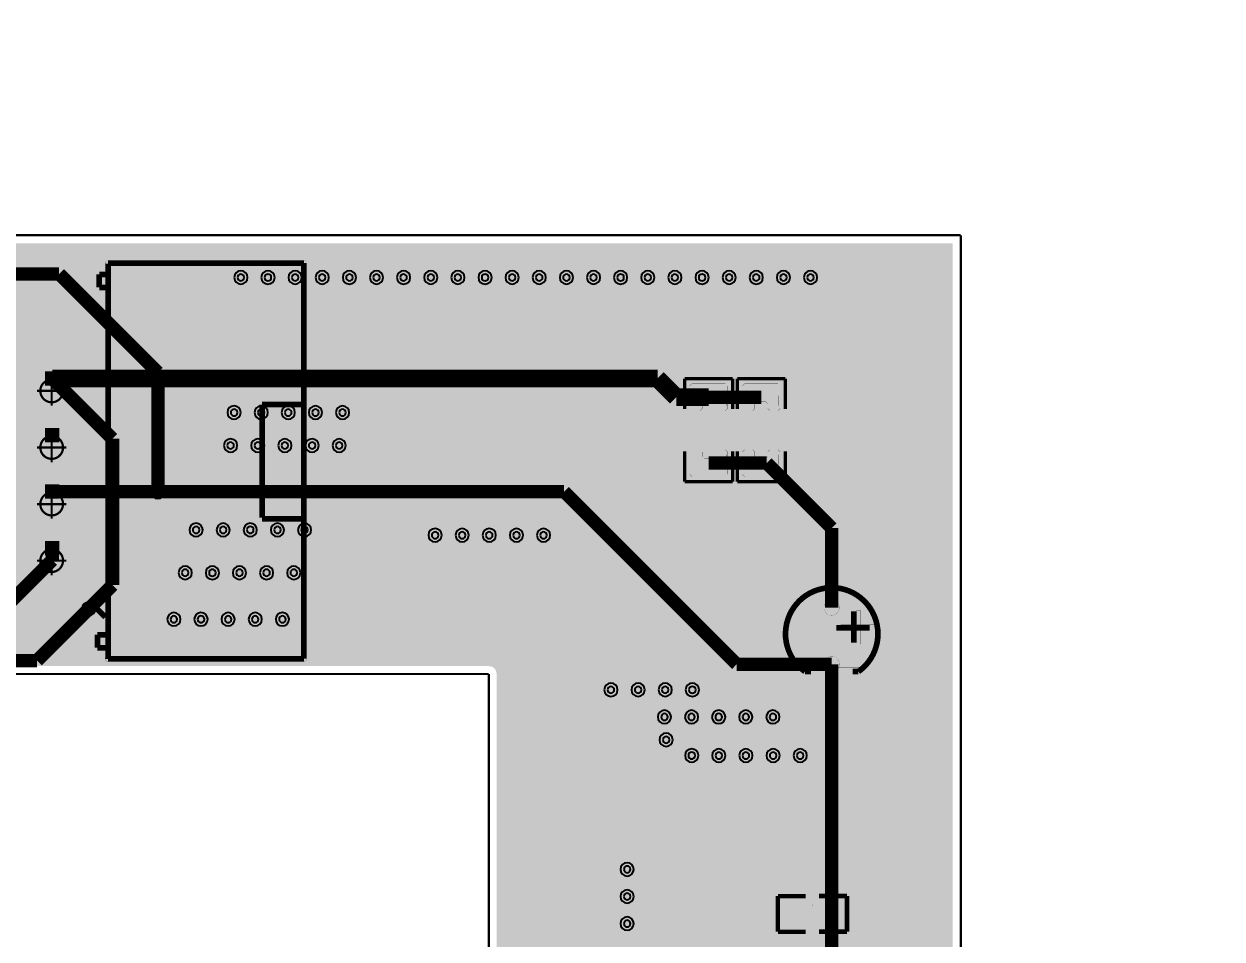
# Model space of a CAD drawing. Header units: millimetres. Extents: x -13 to 125, y -15 to 69.
# Drawn here: x 70.9 to 124.7, y 28.4 to 69.5 of the extents above; entities that cross this region are included whole.
import ezdxf

# ---------------------------------------------------------------- set-up
doc = ezdxf.new("R2010")
doc.units = ezdxf.units.MM
doc.header["$MEASUREMENT"] = 0
for name, color, linetype, true_color in [('Board-Outline-Layer', 7, 'Continuous', 0xff00ff), ('Bottom-Layer', 7, 'Continuous', 0x0000ff), ('Bottom-Paste-Mask-Layer', 7, 'Continuous', 0x800000), ('Bottom-Solder-Mask-Layer', 7, 'Continuous', 0xaa00ff), ('Custom2', 7, 'Continuous', 0x6969e9), ('Document-Layer', 7, 'Continuous', 0x6464ff), ('Hole-Layer', 7, 'Continuous', 0x222222), ('Multi-Layer', 7, 'Continuous', 0xc0c0c0), ('Pin-Soldering-Layer', 7, 'Continuous', 0xcc9999), ('Top-Layer', 7, 'Continuous', 0xff0000), ('Top-Paste-Mask-Layer', 7, 'Continuous', 0x808080), ('Top-Silkscreen-Layer', 7, 'Continuous', 0xffcc00), ('Top-Solder-Mask-Layer', 7, 'Continuous', 0x800080)]:
    doc.layers.add(name, color=color, linetype=linetype, true_color=true_color)

msp = doc.modelspace()

# ---------------------------------------------------------------- hatches: boundary and pattern name
at = {"layer": 'Bottom-Layer'}
for points in [[(0.358, 0.358), (0.358, 4.828), (0.683, 4.011), (1.167, 3.277), (1.79, 2.656), (2.526, 2.175), (3.345, 1.854), (4.212, 1.705), (5.091, 1.737), (5.945, 1.946), (6.739, 2.324), (7.44, 2.856), (8.017, 3.52), (8.448, 4.287), (8.714, 5.125), (8.804, 6), (8.714, 6.875), (8.448, 7.713), (8.017, 8.48), (7.44, 9.144), (6.739, 9.676), (5.945, 10.054), (5.091, 10.263), (4.212, 10.295), (3.345, 10.146), (2.526, 9.825), (1.79, 9.344), (1.167, 8.723), (0.683, 7.989), (0.358, 7.172), (0.358, 59.642), (112.642, 59.642), (112.642, 7.171), (112.317, 7.988), (111.833, 8.723), (111.21, 9.344), (110.474, 9.825), (109.655, 10.146), (108.788, 10.294), (107.909, 10.263), (107.055, 10.054), (106.261, 9.676), (105.56, 9.144), (104.982, 8.48), (104.552, 7.713), (104.286, 6.875), (104.196, 6), (104.286, 5.125), (104.552, 4.287), (104.982, 3.52), (105.56, 2.856), (106.261, 2.324), (107.055, 1.946), (107.909, 1.737), (108.788, 1.706), (109.655, 1.854), (110.474, 2.175), (111.21, 2.656), (111.833, 3.277), (112.317, 4.012), (112.642, 4.829), (112.642, 0.358), (92.158, 0.358), (92.158, 40.3), (92.11, 40.479), (91.979, 40.61), (91.8, 40.658), (68.375, 40.658), (72.28, 44.564), (72.404, 44.682), (72.545, 44.807), (72.689, 44.924), (72.822, 45.021), (73.125, 45.325), (73.292, 45.72), (73.297, 46.15), (73.141, 46.549), (72.845, 46.861), (72.455, 47.039), (72.026, 47.056), (71.622, 46.911), (71.302, 46.625), (71.113, 46.239), (71.084, 45.811), (71.217, 45.403), (71.217, 45.399), (71.204, 45.372), (71.179, 45.335), (71.144, 45.292), (71.097, 45.242), (67.439, 41.584), (59.119, 41.584), (59.766, 42.196), (60.273, 42.928), (60.619, 43.749), (60.788, 44.623), (60.774, 45.514), (60.576, 46.382), (60.205, 47.192), (59.674, 47.907), (59.008, 48.498), (58.234, 48.94), (57.386, 49.212), (56.5, 49.304), (55.614, 49.212), (54.766, 48.94), (53.993, 48.498), (53.326, 47.907), (52.796, 47.192), (52.424, 46.382), (52.227, 45.514), (52.213, 44.623), (52.382, 43.749), (52.728, 42.928), (53.235, 42.196), (53.882, 41.584), (19.544, 41.584), (12.85, 48.278), (12.831, 48.298), (12.821, 48.311), (12.813, 48.324), (12.809, 48.33), (12.795, 48.369), (12.785, 48.414), (12.778, 48.475), (12.773, 48.555), (12.767, 48.715), (12.767, 48.736), (12.766, 48.757), (12.649, 49.22), (12.369, 49.607), (11.964, 49.861), (11.495, 49.946), (11.027, 49.85), (10.629, 49.587), (10.357, 49.195), (10.251, 48.73), (10.326, 48.258), (10.571, 47.849), (10.585, 47.833), (10.6, 47.818), (10.709, 47.7), (10.762, 47.64), (10.8, 47.592), (10.825, 47.553), (10.842, 47.515), (10.844, 47.508), (10.847, 47.494), (10.85, 47.477), (10.851, 47.45), (10.851, 28.581), (10.901, 28.329), (11.044, 28.116), (15.85, 23.31), (15.85, 9.737), (15.848, 9.71), (15.846, 9.693), (15.843, 9.679), (15.841, 9.672), (15.824, 9.634), (15.799, 9.595), (15.761, 9.547), (15.708, 9.487), (15.598, 9.369), (15.584, 9.354), (15.57, 9.338), (15.324, 8.926), (15.25, 8.453), (15.359, 7.985), (15.634, 7.593), (16.037, 7.332), (16.508, 7.241), (16.978, 7.332), (17.381, 7.593), (17.657, 7.985), (17.765, 8.453), (17.691, 8.926), (17.446, 9.338), (17.431, 9.354), (17.417, 9.369), (17.307, 9.487), (17.254, 9.547), (17.216, 9.595), (17.192, 9.634), (17.175, 9.672), (17.172, 9.679), (17.169, 9.693), (17.167, 9.71), (17.166, 9.737), (17.166, 23.582), (17.116, 23.834), (16.973, 24.048), (12.167, 28.854), (12.167, 47.099), (18.806, 40.46), (19.019, 40.318), (19.271, 40.268), (20.842, 40.268), (20.842, 0.358)], [(6.078, 41.949), (6.053, 41.927), (6.032, 41.914), (6.002, 41.9), (5.962, 41.887), (5.914, 41.876), (5.862, 41.867), (5.728, 41.855), (5.316, 41.748), (4.973, 41.495), (4.75, 41.133), (4.677, 40.714), (4.767, 40.297), (5.005, 39.945), (5.358, 39.706), (5.774, 39.617), (6.194, 39.689), (6.556, 39.913), (6.809, 40.255), (6.915, 40.667), (6.927, 40.802), (6.936, 40.853), (6.948, 40.902), (6.961, 40.941), (6.974, 40.972), (6.987, 40.992), (7.009, 41.018), (9.067, 43.076), (9.209, 43.289), (9.26, 43.541), (9.26, 50.853), (16.014, 57.608), (72.233, 57.608), (76.284, 53.556), (76.284, 48.474), (76.372, 48.145), (76.613, 47.904), (76.942, 47.816), (77.272, 47.904), (77.512, 48.145), (77.601, 48.474), (77.601, 53.829), (77.551, 54.081), (77.408, 54.294), (72.971, 58.731), (72.757, 58.874), (72.505, 58.924), (15.742, 58.924), (15.49, 58.874), (15.276, 58.731), (8.136, 51.591), (7.993, 51.378), (7.943, 51.126), (7.943, 43.814)], [(73.366, 43.686), (73.196, 43.391), (73.196, 43.05), (73.366, 42.755), (73.661, 42.585), (74.002, 42.585), (74.297, 42.755), (75.368, 43.826), (75.51, 44.04), (75.561, 44.292), (75.561, 50.862), (75.51, 51.113), (75.368, 51.327), (73.407, 53.288), (73.385, 53.313), (73.372, 53.334), (73.359, 53.364), (73.346, 53.404), (73.334, 53.452), (73.325, 53.504), (73.313, 53.638), (73.207, 54.05), (72.954, 54.393), (72.592, 54.617), (72.172, 54.689), (71.756, 54.599), (71.403, 54.361), (71.165, 54.008), (71.075, 53.592), (71.147, 53.172), (71.371, 52.81), (71.714, 52.557), (72.126, 52.451), (72.26, 52.439), (72.312, 52.43), (72.36, 52.418), (72.4, 52.405), (72.43, 52.392), (72.451, 52.379), (72.476, 52.357), (74.244, 50.589), (74.244, 44.564)], [(71.433, 53.569, 1), (72.957, 53.569, 1)], [(71.433, 51.029, 1), (72.957, 51.029, 1)], [(72.195, 47.369), (72.624, 47.454), (72.987, 47.697), (73.23, 48.06), (73.315, 48.489), (73.23, 48.918), (72.987, 49.281), (72.624, 49.524), (72.195, 49.609), (71.766, 49.524), (71.403, 49.281), (71.16, 48.918), (71.075, 48.489), (71.16, 48.06), (71.403, 47.697), (71.766, 47.454)], [(71.433, 48.489, 1), (72.957, 48.489, 1)], [(71.433, 45.949, 1), (72.957, 45.949, 1)], [(107.203, 44.397), (106.774, 44.312), (106.411, 44.069), (106.168, 43.705), (106.083, 43.277), (106.168, 42.848), (106.411, 42.485), (106.774, 42.242), (107.203, 42.157), (107.632, 42.242), (107.995, 42.485), (108.238, 42.848), (108.323, 43.277), (108.238, 43.705), (107.995, 44.069), (107.632, 44.312)], [(106.441, 43.277, 1), (107.965, 43.277, 1)], [(107.203, 41.857), (106.774, 41.772), (106.411, 41.529), (106.168, 41.165), (106.083, 40.737), (106.168, 40.308), (106.411, 39.945), (106.774, 39.702), (107.203, 39.617), (107.632, 39.702), (107.995, 39.945), (108.238, 40.308), (108.323, 40.737), (108.238, 41.165), (107.995, 41.529), (107.632, 41.772)], [(106.441, 40.737, 1), (107.965, 40.737, 1)]]:
    msp.add_hatch(color=256, dxfattribs=at).paths.add_polyline_path(points)
at = {"layer": 'Bottom-Paste-Mask-Layer'}
for points in [[(71.433, 53.569, 1), (72.957, 53.569, 1)], [(71.433, 51.029, 1), (72.957, 51.029, 1)], [(71.433, 48.489, 1), (72.957, 48.489, 1)], [(71.433, 45.949, 1), (72.957, 45.949, 1)], [(106.441, 43.277, 1), (107.965, 43.277, 1)], [(106.441, 40.737, 1), (107.965, 40.737, 1)]]:
    msp.add_hatch(color=256, dxfattribs=at).paths.add_polyline_path(points)
at = {"layer": 'Bottom-Solder-Mask-Layer'}
for points in [[(71.382, 53.569, 1), (73.008, 53.569, 1)], [(71.382, 51.029, 1), (73.008, 51.029, 1)], [(71.382, 48.489, 1), (73.008, 48.489, 1)], [(71.382, 45.949, 1), (73.008, 45.949, 1)], [(106.39, 43.277, 1), (108.016, 43.277, 1)], [(106.39, 40.737, 1), (108.016, 40.737, 1)]]:
    msp.add_hatch(color=256, dxfattribs=at).paths.add_polyline_path(points)
at = {"layer": 'Document-Layer'}
for points in [[(74.698, 58.876), (83.498, 58.876), (83.588, 58.839), (83.625, 58.749), (83.625, 40.985), (83.588, 40.895), (83.498, 40.858), (74.698, 40.858), (74.588, 40.922), (74.588, 41.049), (74.698, 41.112), (83.371, 41.112), (83.371, 58.622), (74.698, 58.622), (74.588, 58.685), (74.588, 58.812)], [(108.508, 43.133), (108.508, 41.633), (108.308, 41.633), (108.308, 43.133)], [(107.603, 42.507), (109.103, 42.507), (109.103, 42.307), (107.603, 42.307)], [(108.503, 40.607), (108.503, 40.407), (105.903, 40.407), (105.903, 40.607), (106.003, 40.607)]]:
    msp.add_hatch(color=256, dxfattribs=at).paths.add_polyline_path(points)
at = {"layer": 'Hole-Layer'}
for points in [[(71.645, 53.569, 1), (72.745, 53.569, 1)], [(71.645, 51.029, 1), (72.745, 51.029, 1)], [(71.645, 48.489, 1), (72.745, 48.489, 1)], [(71.645, 45.949, 1), (72.745, 45.949, 1)], [(106.753, 43.277, 1), (107.653, 43.277, 1)], [(106.753, 40.737, 1), (107.653, 40.737, 1)]]:
    msp.add_hatch(color=256, dxfattribs=at).paths.add_polyline_path(points)
at = {"layer": 'Multi-Layer'}
for points in [[(71.433, 53.569, 1), (72.957, 53.569, 1)], [(71.433, 53.569, 1), (72.957, 53.569, 1)], [(71.433, 53.569, 1), (72.957, 53.569, 1)], [(71.433, 51.029, 1), (72.957, 51.029, 1)], [(71.433, 51.029, 1), (72.957, 51.029, 1)], [(71.433, 51.029, 1), (72.957, 51.029, 1)], [(71.433, 48.489, 1), (72.957, 48.489, 1)], [(71.433, 48.489, 1), (72.957, 48.489, 1)], [(71.433, 48.489, 1), (72.957, 48.489, 1)], [(71.433, 45.949, 1), (72.957, 45.949, 1)], [(71.433, 45.949, 1), (72.957, 45.949, 1)], [(71.433, 45.949, 1), (72.957, 45.949, 1)], [(106.441, 43.277, 1), (107.965, 43.277, 1)], [(106.441, 43.277, 1), (107.965, 43.277, 1)], [(106.441, 43.277, 1), (107.965, 43.277, 1)], [(106.441, 40.737, 1), (107.965, 40.737, 1)], [(106.441, 40.737, 1), (107.965, 40.737, 1)], [(106.441, 40.737, 1), (107.965, 40.737, 1)]]:
    msp.add_hatch(color=256, dxfattribs=at).paths.add_polyline_path(points)
at = {"layer": 'Pin-Soldering-Layer'}
for points in [[(71.875, 53.249), (71.875, 53.889), (72.515, 53.889), (72.515, 53.249)], [(102.46, 52.798), (100.885, 52.798), (100.885, 52.347), (102.46, 52.347)], [(104.828, 52.798), (103.253, 52.798), (103.253, 52.347), (104.828, 52.347)], [(71.875, 50.709), (71.875, 51.349), (72.515, 51.349), (72.515, 50.709)], [(102.46, 49.697), (100.885, 49.697), (100.885, 50.147), (102.46, 50.147)], [(104.828, 49.697), (103.253, 49.697), (103.253, 50.147), (104.828, 50.147)], [(71.875, 48.169), (71.875, 48.809), (72.515, 48.809), (72.515, 48.169)], [(71.875, 45.629), (71.875, 46.269), (72.515, 46.269), (72.515, 45.629)], [(106.853, 43.277, 1), (107.553, 43.277, 1)], [(106.853, 40.737, 1), (107.553, 40.737, 1)]]:
    msp.add_hatch(color=256, dxfattribs=at).paths.add_polyline_path(points)
at = {"layer": 'Top-Layer'}
for points in [[(0.358, 0.358), (0.358, 4.828), (0.683, 4.011), (1.167, 3.277), (1.79, 2.656), (2.526, 2.175), (3.345, 1.854), (4.212, 1.705), (5.091, 1.737), (5.945, 1.946), (6.739, 2.324), (7.44, 2.856), (8.017, 3.52), (8.448, 4.287), (8.714, 5.125), (8.804, 6), (8.714, 6.875), (8.448, 7.713), (8.017, 8.48), (7.44, 9.144), (6.739, 9.676), (5.945, 10.054), (5.091, 10.263), (4.212, 10.295), (3.345, 10.146), (2.526, 9.825), (1.79, 9.344), (1.167, 8.723), (0.683, 7.989), (0.358, 7.172), (0.358, 59.642), (112.642, 59.642), (112.642, 7.171), (112.317, 7.988), (111.833, 8.723), (111.21, 9.344), (110.474, 9.825), (109.655, 10.146), (108.788, 10.294), (107.909, 10.263), (107.055, 10.054), (106.261, 9.676), (105.56, 9.144), (104.982, 8.48), (104.552, 7.713), (104.286, 6.875), (104.196, 6), (104.286, 5.125), (104.552, 4.287), (104.982, 3.52), (105.56, 2.856), (106.261, 2.324), (107.055, 1.946), (107.909, 1.737), (108.788, 1.706), (109.655, 1.854), (110.474, 2.175), (111.21, 2.656), (111.833, 3.277), (112.317, 4.012), (112.642, 4.829), (112.642, 0.358), (92.158, 0.358), (92.158, 40.3), (92.11, 40.479), (91.979, 40.61), (91.8, 40.658), (72.2, 40.658), (74.297, 42.755), (74.467, 43.05), (74.467, 43.391), (74.297, 43.686), (74.002, 43.856), (73.661, 43.856), (73.366, 43.686), (71.241, 41.561), (59.088, 41.561), (59.743, 42.169), (60.257, 42.9), (60.61, 43.721), (60.786, 44.598), (60.776, 45.492), (60.583, 46.364), (60.213, 47.178), (59.683, 47.898), (59.016, 48.493), (58.24, 48.937), (57.389, 49.211), (56.5, 49.304), (55.611, 49.211), (54.761, 48.937), (53.985, 48.493), (53.318, 47.898), (52.788, 47.178), (52.418, 46.364), (52.224, 45.492), (52.215, 44.598), (52.391, 43.721), (52.743, 42.9), (53.258, 42.169), (53.913, 41.561), (18.507, 41.561), (18.09, 41.978), (17.917, 42.32), (17.858, 42.698), (17.858, 43.339), (17.839, 43.453), (17.784, 43.556), (17.743, 43.614), (17.706, 43.674), (17.743, 43.734), (17.784, 43.792), (17.839, 43.895), (17.858, 44.009), (17.858, 45.71), (17.81, 45.889), (17.679, 46.02), (17.5, 46.068), (17.39, 46.068), (17.224, 46.317), (17.166, 46.61), (17.166, 46.887), (17.228, 47.189), (17.403, 47.442), (17.593, 47.571), (17.666, 47.787), (17.666, 49.588), (17.618, 49.767), (17.487, 49.898), (17.308, 49.946), (15.708, 49.946), (15.528, 49.898), (15.397, 49.767), (15.349, 49.588), (15.349, 47.787), (15.423, 47.571), (15.612, 47.442), (15.788, 47.189), (15.85, 46.887), (15.85, 45.248), (15.871, 45.081), (15.934, 44.925), (15.934, 44.009), (15.953, 43.895), (16.007, 43.792), (16.048, 43.734), (16.086, 43.674), (16.048, 43.614), (16.007, 43.556), (15.953, 43.453), (15.934, 43.339), (15.934, 41.638), (15.953, 41.523), (16.007, 41.421), (16.178, 41.098), (16.238, 40.738), (16.238, 23.135), (11.469, 18.367), (11.326, 18.153), (11.276, 17.901), (11.276, 10.3), (11.218, 10.006), (11.052, 9.758), (10.709, 9.758), (10.53, 9.71), (10.399, 9.579), (10.351, 9.4), (10.351, 7.599), (10.399, 7.42), (10.53, 7.289), (10.709, 7.241), (12.309, 7.241), (12.488, 7.289), (12.619, 7.42), (12.667, 7.599), (12.667, 9.4), (12.666, 9.429), (12.662, 9.459), (12.61, 9.878), (12.592, 10.3), (12.592, 17.629), (17.361, 22.397), (17.504, 22.611), (17.554, 22.863), (17.554, 40.652), (17.769, 40.437), (17.983, 40.295), (18.235, 40.244), (20.842, 40.244), (20.842, 0.358)], [(73.195, 54.329), (73.148, 54.334), (73.1, 54.342), (73.053, 54.354), (73.011, 54.368), (72.977, 54.383), (72.954, 54.396), (72.93, 54.414), (72.563, 54.627), (72.143, 54.688), (71.731, 54.588), (71.385, 54.342), (71.155, 53.986), (71.075, 53.569), (71.155, 53.152), (71.385, 52.795), (71.731, 52.549), (72.143, 52.45), (72.563, 52.511), (72.93, 52.724), (72.954, 52.742), (72.977, 52.755), (73.011, 52.77), (73.053, 52.784), (73.1, 52.796), (73.148, 52.804), (73.195, 52.809), (73.243, 52.811), (99.065, 52.811), (99.685, 52.19), (99.931, 52.026), (100.222, 51.968), (100.423, 51.935), (100.603, 51.838), (100.706, 51.783), (100.822, 51.764), (102.523, 51.764), (102.637, 51.783), (102.74, 51.838), (102.797, 51.878), (102.856, 51.916), (102.916, 51.878), (102.973, 51.838), (103.076, 51.783), (103.19, 51.764), (104.891, 51.764), (105.07, 51.812), (105.201, 51.943), (105.249, 52.123), (105.249, 53.33), (105.201, 53.509), (105.07, 53.64), (104.891, 53.688), (103.19, 53.688), (103.076, 53.669), (102.973, 53.615), (102.916, 53.574), (102.856, 53.537), (102.797, 53.574), (102.74, 53.615), (102.637, 53.669), (102.523, 53.688), (100.822, 53.688), (100.706, 53.669), (100.603, 53.614), (100.544, 53.574), (100.48, 53.54), (99.915, 54.105), (99.669, 54.269), (99.379, 54.327), (73.243, 54.327)], [(71.433, 53.569, 1), (72.957, 53.569, 1)], [(102.523, 52.123), (100.822, 52.123), (100.822, 53.33), (102.523, 53.33)], [(104.891, 52.123), (103.19, 52.123), (103.19, 53.33), (104.891, 53.33)], [(71.433, 51.029, 1), (72.957, 51.029, 1)], [(106.545, 44.333), (106.542, 44.299), (106.537, 44.275), (106.525, 44.244), (106.506, 44.207), (106.48, 44.165), (106.45, 44.122), (106.363, 44.018), (106.147, 43.651), (106.084, 43.23), (106.182, 42.816), (106.427, 42.469), (106.785, 42.238), (107.203, 42.157), (107.621, 42.238), (107.979, 42.469), (108.224, 42.816), (108.322, 43.23), (108.259, 43.651), (108.043, 44.018), (107.956, 44.122), (107.926, 44.165), (107.9, 44.207), (107.881, 44.244), (107.869, 44.275), (107.864, 44.299), (107.861, 44.333), (107.861, 46.853), (107.811, 47.105), (107.668, 47.318), (105.482, 49.505), (105.309, 49.847), (105.249, 50.226), (105.249, 50.372), (105.201, 50.552), (105.07, 50.683), (104.891, 50.731), (103.19, 50.731), (103.076, 50.712), (102.973, 50.657), (102.916, 50.617), (102.856, 50.579), (102.797, 50.617), (102.74, 50.657), (102.637, 50.712), (102.523, 50.731), (100.822, 50.731), (100.642, 50.683), (100.511, 50.552), (100.463, 50.372), (100.463, 49.165), (100.511, 48.986), (100.642, 48.855), (100.822, 48.807), (102.523, 48.807), (102.637, 48.826), (102.74, 48.88), (102.797, 48.921), (102.856, 48.958), (102.916, 48.921), (102.973, 48.88), (103.076, 48.826), (103.19, 48.807), (103.83, 48.807), (104.209, 48.747), (104.551, 48.574), (106.545, 46.58)], [(102.523, 49.165), (100.822, 49.165), (100.822, 50.372), (102.523, 50.372)], [(104.891, 49.165), (103.19, 49.165), (103.19, 50.372), (104.891, 50.372)], [(95.651, 48.954), (95.438, 49.097), (95.186, 49.147), (73.251, 49.147), (73.218, 49.15), (73.194, 49.155), (73.163, 49.167), (73.125, 49.186), (73.083, 49.212), (73.04, 49.242), (72.937, 49.328), (72.57, 49.544), (72.149, 49.608), (71.735, 49.51), (71.387, 49.264), (71.156, 48.907), (71.075, 48.489), (71.156, 48.071), (71.387, 47.713), (71.735, 47.468), (72.149, 47.37), (72.57, 47.433), (72.937, 47.649), (73.04, 47.736), (73.083, 47.766), (73.125, 47.792), (73.163, 47.811), (73.194, 47.822), (73.218, 47.828), (73.251, 47.831), (76.703, 47.831), (76.793, 47.826), (76.894, 47.818), (76.904, 47.817), (76.913, 47.816), (76.95, 47.816), (76.987, 47.817), (76.995, 47.818), (77.003, 47.818), (77.091, 47.826), (77.182, 47.831), (94.913, 47.831), (102.472, 40.271), (102.686, 40.129), (102.938, 40.079), (106.147, 40.079), (106.18, 40.076), (106.205, 40.07), (106.236, 40.059), (106.273, 40.04), (106.315, 40.014), (106.358, 39.983), (106.408, 39.942), (106.45, 39.892), (106.48, 39.849), (106.506, 39.807), (106.525, 39.769), (106.537, 39.738), (106.542, 39.714), (106.545, 39.681), (106.545, 30.974), (106.492, 30.607), (106.336, 30.269), (106.293, 30.176), (106.278, 30.074), (106.278, 28.974), (106.293, 28.873), (106.336, 28.779), (106.43, 28.608), (106.497, 28.425), (106.423, 28.278), (106.321, 28.151), (106.218, 28.151), (106.039, 28.103), (105.907, 27.971), (105.86, 27.792), (105.86, 26.064), (105.907, 25.885), (106.039, 25.754), (106.218, 25.706), (106.321, 25.706), (106.487, 25.458), (106.545, 25.164), (106.545, 21.175), (104.693, 19.323), (104.639, 19.274), (104.599, 19.244), (104.568, 19.226), (104.542, 19.215), (104.517, 19.208), (104.49, 19.203), (104.456, 19.201), (104.416, 19.203), (104.291, 19.216), (104.14, 19.236), (104.133, 19.237), (104.125, 19.238), (103.951, 19.254), (103.94, 19.255), (103.929, 19.255), (103.834, 19.258), (103.824, 19.258), (103.814, 19.258), (103.8, 19.258), (103.22, 19.159), (102.704, 18.874), (102.312, 18.435), (102.087, 17.891), (102.054, 17.303), (102.217, 16.737), (102.557, 16.257), (103.038, 15.916), (103.603, 15.753), (104.191, 15.786), (104.735, 16.012), (105.174, 16.404), (105.459, 16.919), (105.558, 17.5), (105.558, 17.514), (105.558, 17.524), (105.558, 17.534), (105.556, 17.628), (105.555, 17.64), (105.554, 17.651), (105.538, 17.825), (105.537, 17.832), (105.536, 17.84), (105.516, 17.991), (105.503, 18.116), (105.502, 18.156), (105.503, 18.19), (105.508, 18.217), (105.515, 18.241), (105.526, 18.268), (105.545, 18.299), (105.574, 18.339), (105.624, 18.393), (107.668, 20.437), (107.811, 20.651), (107.861, 20.903), (107.861, 25.164), (107.903, 25.548), (108.027, 25.913), (108.052, 25.987), (108.061, 26.064), (108.061, 27.792), (108.052, 27.87), (108.027, 27.944), (107.938, 28.175), (107.883, 28.417), (107.921, 28.646), (107.979, 28.87), (107.991, 28.922), (107.995, 28.974), (107.995, 30.074), (107.991, 30.127), (107.979, 30.178), (107.891, 30.572), (107.861, 30.974), (107.861, 39.681), (107.864, 39.714), (107.869, 39.738), (107.881, 39.769), (107.9, 39.807), (107.926, 39.849), (107.956, 39.892), (108.043, 39.995), (108.257, 40.357), (108.323, 40.771), (108.231, 41.181), (107.995, 41.529), (107.648, 41.765), (107.238, 41.856), (106.823, 41.79), (106.461, 41.576), (106.358, 41.49), (106.315, 41.46), (106.273, 41.434), (106.236, 41.415), (106.205, 41.403), (106.18, 41.398), (106.147, 41.395), (103.21, 41.395)], [(71.433, 48.489, 1), (72.957, 48.489, 1)], [(72.195, 44.829), (72.624, 44.914), (72.987, 45.157), (73.23, 45.52), (73.315, 45.949), (73.23, 46.378), (72.987, 46.741), (72.624, 46.984), (72.195, 47.069), (71.766, 46.984), (71.403, 46.741), (71.16, 46.378), (71.075, 45.949), (71.16, 45.52), (71.403, 45.157), (71.766, 44.914)], [(71.433, 45.949, 1), (72.957, 45.949, 1)], [(106.441, 43.277, 1), (107.965, 43.277, 1)], [(106.441, 40.737, 1), (107.965, 40.737, 1)], [(106.037, 30.074), (106.037, 28.974), (105.037, 28.974), (105.037, 30.074)], [(107.636, 30.074), (107.636, 28.974), (106.636, 28.974), (106.636, 30.074)]]:
    msp.add_hatch(color=256, dxfattribs=at).paths.add_polyline_path(points)
at = {"layer": 'Top-Paste-Mask-Layer'}
for points in [[(71.433, 53.569, 1), (72.957, 53.569, 1)], [(102.423, 52.122), (102.061, 52.122), (101.961, 52.222), (101.961, 52.433), (101.861, 52.533), (101.483, 52.533), (101.383, 52.433), (101.383, 52.222), (101.283, 52.122), (100.922, 52.122), (100.822, 52.222), (100.822, 53.23), (100.922, 53.33), (102.423, 53.33), (102.523, 53.23), (102.523, 52.222)], [(104.791, 52.122), (104.43, 52.122), (104.33, 52.222), (104.33, 52.433), (104.23, 52.533), (103.851, 52.533), (103.751, 52.433), (103.751, 52.222), (103.651, 52.122), (103.29, 52.122), (103.19, 52.222), (103.19, 53.23), (103.29, 53.33), (104.791, 53.33), (104.891, 53.23), (104.891, 52.222)], [(71.433, 51.029, 1), (72.957, 51.029, 1)], [(102.423, 50.372), (102.061, 50.372), (101.961, 50.272), (101.961, 50.062), (101.861, 49.962), (101.483, 49.962), (101.383, 50.062), (101.383, 50.272), (101.283, 50.372), (100.922, 50.372), (100.822, 50.272), (100.822, 49.265), (100.922, 49.165), (102.423, 49.165), (102.523, 49.265), (102.523, 50.272)], [(104.791, 50.372), (104.43, 50.372), (104.33, 50.272), (104.33, 50.062), (104.23, 49.962), (103.851, 49.962), (103.751, 50.062), (103.751, 50.272), (103.651, 50.372), (103.29, 50.372), (103.19, 50.272), (103.19, 49.265), (103.29, 49.165), (104.791, 49.165), (104.891, 49.265), (104.891, 50.272)], [(71.433, 48.489, 1), (72.957, 48.489, 1)], [(71.433, 45.949, 1), (72.957, 45.949, 1)], [(106.441, 43.277, 1), (107.965, 43.277, 1)], [(106.441, 40.737, 1), (107.965, 40.737, 1)], [(106.037, 30.074), (106.037, 28.974), (105.037, 28.974), (105.037, 30.074)], [(107.636, 30.074), (107.636, 28.974), (106.636, 28.974), (106.636, 30.074)]]:
    msp.add_hatch(color=256, dxfattribs=at).paths.add_polyline_path(points)
at = {"layer": 'Top-Solder-Mask-Layer'}
for points in [[(71.382, 53.569, 1), (73.008, 53.569, 1)], [(102.573, 52.072), (100.771, 52.072), (100.771, 53.381), (102.573, 53.381)], [(104.942, 52.072), (103.139, 52.072), (103.139, 53.381), (104.942, 53.381)], [(71.382, 51.029, 1), (73.008, 51.029, 1)], [(102.573, 49.114), (100.771, 49.114), (100.771, 50.423), (102.573, 50.423)], [(104.942, 49.114), (103.139, 49.114), (103.139, 50.423), (104.942, 50.423)], [(71.382, 48.489, 1), (73.008, 48.489, 1)], [(71.382, 45.949, 1), (73.008, 45.949, 1)], [(106.39, 43.277, 1), (108.016, 43.277, 1)], [(106.39, 40.737, 1), (108.016, 40.737, 1)], [(106.088, 30.125), (106.088, 28.923), (104.986, 28.923), (104.986, 30.125)], [(107.687, 30.125), (107.687, 28.923), (106.585, 28.923), (106.585, 30.125)]]:
    msp.add_hatch(color=256, dxfattribs=at).paths.add_polyline_path(points)

# ---------------------------------------------------------------- linework, layer by layer
at = {"layer": 'Board-Outline-Layer', "const_width": 0.1}
for points in [[(113, 60), (0, 60)], [(113, 0), (113, 60)], [(21.2, 40.3), (91.8, 40.3)], [(91.8, 40.3), (91.8, 0)]]:
    msp.add_lwpolyline(points, dxfattribs=at)
at = {"layer": 'Bottom-Layer', "const_width": 0.00508}
msp.add_lwpolyline([(-4.047, -3.139), (-4.047, 63.825), (115.703, 63.825), (115.703, -3.139)], close=True, dxfattribs=at)
at = {"layer": 'Bottom-Layer', "const_width": 0.6}
for points in [[(15.742, 58.266), (72.505, 58.266)], [(72.505, 58.266), (76.942, 53.829)], [(72.195, 53.569), (74.902, 50.862)], [(76.942, 53.829), (76.942, 48.474)], [(74.902, 50.862), (74.902, 44.292)], [(72.195, 45.949), (72.195, 45.41)], [(72.195, 45.41), (67.711, 40.926)], [(74.902, 44.292), (73.831, 43.221)]]:
    msp.add_lwpolyline(points, dxfattribs=at)
at = {"layer": 'Custom2', "const_width": 0.0127}
msp.add_lwpolyline([(106.362, 29.943), (106.311, 29.893)], dxfattribs=at)
msp.add_lwpolyline([(106.362, 29.943), (106.311, 29.893)], dxfattribs=at)
at = {"layer": 'Document-Layer', "const_width": 0.00508}
msp.add_lwpolyline([(74.698, 58.876), (83.498, 58.876, -0.414), (83.625, 58.749), (83.625, 40.985, -0.414), (83.498, 40.858), (74.698, 40.858, -1), (74.698, 41.112), (83.371, 41.112), (83.371, 58.622), (74.698, 58.622, -1)], format="xyb", close=True, dxfattribs=at)
for points in [[(108.508, 43.133), (108.508, 41.633), (108.308, 41.633), (108.308, 43.133)], [(107.603, 42.507), (109.103, 42.507), (109.103, 42.307), (107.603, 42.307)], [(108.503, 40.607), (108.503, 40.407), (105.903, 40.407), (105.903, 40.607), (106.003, 40.607)]]:
    msp.add_lwpolyline(points, close=True, dxfattribs=at)
at = {"layer": 'Hole-Layer'}
for points in [[(80.516, 58.106, 1), (80.816, 58.106), (80.816, 58.106, 1), (80.516, 58.106)], [(81.735, 58.106, 1), (82.035, 58.106), (82.035, 58.106, 1), (81.735, 58.106)], [(82.953, 58.106, 1), (83.253, 58.106), (83.253, 58.106, 1), (82.953, 58.106)], [(84.172, 58.106, 1), (84.472, 58.106), (84.472, 58.106, 1), (84.172, 58.106)], [(85.39, 58.106, 1), (85.69, 58.106), (85.69, 58.106, 1), (85.39, 58.106)], [(86.608, 58.106, 1), (86.908, 58.106), (86.908, 58.106, 1), (86.608, 58.106)], [(87.827, 58.106, 1), (88.127, 58.106), (88.127, 58.106, 1), (87.827, 58.106)], [(89.045, 58.106, 1), (89.345, 58.106), (89.345, 58.106, 1), (89.045, 58.106)], [(90.263, 58.106, 1), (90.563, 58.106), (90.563, 58.106, 1), (90.263, 58.106)], [(91.482, 58.106, 1), (91.782, 58.106), (91.782, 58.106, 1), (91.482, 58.106)], [(92.7, 58.106, 1), (93, 58.106), (93, 58.106, 1), (92.7, 58.106)], [(93.918, 58.106, 1), (94.218, 58.106), (94.218, 58.106, 1), (93.918, 58.106)], [(95.137, 58.106, 1), (95.437, 58.106), (95.437, 58.106, 1), (95.137, 58.106)], [(96.355, 58.106, 1), (96.655, 58.106), (96.655, 58.106, 1), (96.355, 58.106)], [(97.573, 58.106, 1), (97.873, 58.106), (97.873, 58.106, 1), (97.573, 58.106)], [(98.792, 58.106, 1), (99.092, 58.106), (99.092, 58.106, 1), (98.792, 58.106)], [(100.01, 58.106, 1), (100.31, 58.106), (100.31, 58.106, 1), (100.01, 58.106)], [(101.228, 58.106, 1), (101.528, 58.106), (101.528, 58.106, 1), (101.228, 58.106)], [(102.447, 58.106, 1), (102.747, 58.106), (102.747, 58.106, 1), (102.447, 58.106)], [(103.665, 58.106, 1), (103.965, 58.106), (103.965, 58.106, 1), (103.665, 58.106)], [(104.884, 58.106, 1), (105.184, 58.106), (105.184, 58.106, 1), (104.884, 58.106)], [(106.102, 58.106, 1), (106.402, 58.106), (106.402, 58.106, 1), (106.102, 58.106)], [(80.21, 52.037, 1), (80.51, 52.037), (80.51, 52.037, 1), (80.21, 52.037)], [(81.429, 52.037, 1), (81.729, 52.037), (81.729, 52.037, 1), (81.429, 52.037)], [(82.647, 52.037, 1), (82.947, 52.037), (82.947, 52.037, 1), (82.647, 52.037)], [(83.866, 52.037, 1), (84.166, 52.037), (84.166, 52.037, 1), (83.866, 52.037)], [(85.084, 52.037, 1), (85.384, 52.037), (85.384, 52.037, 1), (85.084, 52.037)], [(80.057, 50.558, 1), (80.357, 50.558), (80.357, 50.558, 1), (80.057, 50.558)], [(81.276, 50.558, 1), (81.576, 50.558), (81.576, 50.558, 1), (81.276, 50.558)], [(82.494, 50.558, 1), (82.794, 50.558), (82.794, 50.558, 1), (82.494, 50.558)], [(83.713, 50.558, 1), (84.013, 50.558), (84.013, 50.558, 1), (83.713, 50.558)], [(84.931, 50.558, 1), (85.231, 50.558), (85.231, 50.558, 1), (84.931, 50.558)], [(76.792, 48.474, 1), (77.092, 48.474), (77.092, 48.474, 1), (76.792, 48.474)], [(78.504, 46.768, 1), (78.804, 46.768), (78.804, 46.768, 1), (78.504, 46.768)], [(79.722, 46.768, 1), (80.022, 46.768), (80.022, 46.768, 1), (79.722, 46.768)], [(80.941, 46.768, 1), (81.241, 46.768), (81.241, 46.768, 1), (80.941, 46.768)], [(82.159, 46.768, 1), (82.459, 46.768), (82.459, 46.768, 1), (82.159, 46.768)], [(83.377, 46.768, 1), (83.677, 46.768), (83.677, 46.768, 1), (83.377, 46.768)], [(89.238, 46.529, 1), (89.538, 46.529), (89.538, 46.529, 1), (89.238, 46.529)], [(90.456, 46.529, 1), (90.756, 46.529), (90.756, 46.529, 1), (90.456, 46.529)], [(91.674, 46.529, 1), (91.974, 46.529), (91.974, 46.529, 1), (91.674, 46.529)], [(92.893, 46.529, 1), (93.193, 46.529), (93.193, 46.529, 1), (92.893, 46.529)], [(94.111, 46.529, 1), (94.411, 46.529), (94.411, 46.529, 1), (94.111, 46.529)], [(78.017, 44.846, 1), (78.317, 44.846), (78.317, 44.846, 1), (78.017, 44.846)], [(79.236, 44.846, 1), (79.536, 44.846), (79.536, 44.846, 1), (79.236, 44.846)], [(80.454, 44.846, 1), (80.754, 44.846), (80.754, 44.846, 1), (80.454, 44.846)], [(81.673, 44.846, 1), (81.973, 44.846), (81.973, 44.846, 1), (81.673, 44.846)], [(82.891, 44.846, 1), (83.191, 44.846), (83.191, 44.846, 1), (82.891, 44.846)], [(73.681, 43.221, 1), (73.981, 43.221), (73.981, 43.221, 1), (73.681, 43.221)], [(77.507, 42.755, 1), (77.807, 42.755), (77.807, 42.755, 1), (77.507, 42.755)], [(78.726, 42.755, 1), (79.026, 42.755), (79.026, 42.755, 1), (78.726, 42.755)], [(79.944, 42.755, 1), (80.244, 42.755), (80.244, 42.755, 1), (79.944, 42.755)], [(81.162, 42.755, 1), (81.462, 42.755), (81.462, 42.755, 1), (81.162, 42.755)], [(82.381, 42.755, 1), (82.681, 42.755), (82.681, 42.755, 1), (82.381, 42.755)], [(97.138, 39.59, 1), (97.438, 39.59), (97.438, 39.59, 1), (97.138, 39.59)], [(98.356, 39.59, 1), (98.656, 39.59), (98.656, 39.59, 1), (98.356, 39.59)], [(99.575, 39.59, 1), (99.875, 39.59), (99.875, 39.59, 1), (99.575, 39.59)], [(100.793, 39.59, 1), (101.093, 39.59), (101.093, 39.59, 1), (100.793, 39.59)], [(99.54, 38.369, 1), (99.84, 38.369), (99.84, 38.369, 1), (99.54, 38.369)], [(100.758, 38.369, 1), (101.058, 38.369), (101.058, 38.369, 1), (100.758, 38.369)], [(101.976, 38.369, 1), (102.276, 38.369), (102.276, 38.369, 1), (101.976, 38.369)], [(103.195, 38.369, 1), (103.495, 38.369), (103.495, 38.369, 1), (103.195, 38.369)], [(104.413, 38.369, 1), (104.713, 38.369), (104.713, 38.369, 1), (104.413, 38.369)], [(99.614, 37.346, 1), (99.914, 37.346), (99.914, 37.346, 1), (99.614, 37.346)], [(100.764, 36.635, 1), (101.064, 36.635), (101.064, 36.635, 1), (100.764, 36.635)], [(101.982, 36.635, 1), (102.282, 36.635), (102.282, 36.635, 1), (101.982, 36.635)], [(103.2, 36.635, 1), (103.5, 36.635), (103.5, 36.635, 1), (103.2, 36.635)], [(104.419, 36.635, 1), (104.719, 36.635), (104.719, 36.635, 1), (104.419, 36.635)], [(105.637, 36.635, 1), (105.937, 36.635), (105.937, 36.635, 1), (105.637, 36.635)], [(97.863, 31.526, 1), (98.163, 31.526), (98.163, 31.526, 1), (97.863, 31.526)], [(97.863, 30.307, 1), (98.163, 30.307), (98.163, 30.307, 1), (97.863, 30.307)], [(97.863, 29.089, 1), (98.163, 29.089), (98.163, 29.089, 1), (97.863, 29.089)]]:
    msp.add_lwpolyline(points, format="xyb", dxfattribs=at)
at = {"layer": 'Multi-Layer'}
for points in [[(80.366, 58.106, 1), (80.966, 58.106), (80.966, 58.106, 1), (80.366, 58.106)], [(81.585, 58.106, 1), (82.185, 58.106), (82.185, 58.106, 1), (81.585, 58.106)], [(82.803, 58.106, 1), (83.403, 58.106), (83.403, 58.106, 1), (82.803, 58.106)], [(84.022, 58.106, 1), (84.622, 58.106), (84.622, 58.106, 1), (84.022, 58.106)], [(85.24, 58.106, 1), (85.84, 58.106), (85.84, 58.106, 1), (85.24, 58.106)], [(86.458, 58.106, 1), (87.058, 58.106), (87.058, 58.106, 1), (86.458, 58.106)], [(87.677, 58.106, 1), (88.277, 58.106), (88.277, 58.106, 1), (87.677, 58.106)], [(88.895, 58.106, 1), (89.495, 58.106), (89.495, 58.106, 1), (88.895, 58.106)], [(90.113, 58.106, 1), (90.713, 58.106), (90.713, 58.106, 1), (90.113, 58.106)], [(91.332, 58.106, 1), (91.932, 58.106), (91.932, 58.106, 1), (91.332, 58.106)], [(92.55, 58.106, 1), (93.15, 58.106), (93.15, 58.106, 1), (92.55, 58.106)], [(93.768, 58.106, 1), (94.368, 58.106), (94.368, 58.106, 1), (93.768, 58.106)], [(94.987, 58.106, 1), (95.587, 58.106), (95.587, 58.106, 1), (94.987, 58.106)], [(96.205, 58.106, 1), (96.805, 58.106), (96.805, 58.106, 1), (96.205, 58.106)], [(97.423, 58.106, 1), (98.023, 58.106), (98.023, 58.106, 1), (97.423, 58.106)], [(98.642, 58.106, 1), (99.242, 58.106), (99.242, 58.106, 1), (98.642, 58.106)], [(99.86, 58.106, 1), (100.46, 58.106), (100.46, 58.106, 1), (99.86, 58.106)], [(101.078, 58.106, 1), (101.678, 58.106), (101.678, 58.106, 1), (101.078, 58.106)], [(102.297, 58.106, 1), (102.897, 58.106), (102.897, 58.106, 1), (102.297, 58.106)], [(103.515, 58.106, 1), (104.115, 58.106), (104.115, 58.106, 1), (103.515, 58.106)], [(104.734, 58.106, 1), (105.334, 58.106), (105.334, 58.106, 1), (104.734, 58.106)], [(105.952, 58.106, 1), (106.552, 58.106), (106.552, 58.106, 1), (105.952, 58.106)], [(80.06, 52.037, 1), (80.66, 52.037), (80.66, 52.037, 1), (80.06, 52.037)], [(81.279, 52.037, 1), (81.879, 52.037), (81.879, 52.037, 1), (81.279, 52.037)], [(82.497, 52.037, 1), (83.097, 52.037), (83.097, 52.037, 1), (82.497, 52.037)], [(83.716, 52.037, 1), (84.316, 52.037), (84.316, 52.037, 1), (83.716, 52.037)], [(84.934, 52.037, 1), (85.534, 52.037), (85.534, 52.037, 1), (84.934, 52.037)], [(79.907, 50.558, 1), (80.507, 50.558), (80.507, 50.558, 1), (79.907, 50.558)], [(81.126, 50.558, 1), (81.726, 50.558), (81.726, 50.558, 1), (81.126, 50.558)], [(82.344, 50.558, 1), (82.944, 50.558), (82.944, 50.558, 1), (82.344, 50.558)], [(83.563, 50.558, 1), (84.163, 50.558), (84.163, 50.558, 1), (83.563, 50.558)], [(84.781, 50.558, 1), (85.381, 50.558), (85.381, 50.558, 1), (84.781, 50.558)], [(78.354, 46.768, 1), (78.954, 46.768), (78.954, 46.768, 1), (78.354, 46.768)], [(79.572, 46.768, 1), (80.172, 46.768), (80.172, 46.768, 1), (79.572, 46.768)], [(80.791, 46.768, 1), (81.391, 46.768), (81.391, 46.768, 1), (80.791, 46.768)], [(82.009, 46.768, 1), (82.609, 46.768), (82.609, 46.768, 1), (82.009, 46.768)], [(83.227, 46.768, 1), (83.827, 46.768), (83.827, 46.768, 1), (83.227, 46.768)], [(89.088, 46.529, 1), (89.688, 46.529), (89.688, 46.529, 1), (89.088, 46.529)], [(90.306, 46.529, 1), (90.906, 46.529), (90.906, 46.529, 1), (90.306, 46.529)], [(91.524, 46.529, 1), (92.124, 46.529), (92.124, 46.529, 1), (91.524, 46.529)], [(92.743, 46.529, 1), (93.343, 46.529), (93.343, 46.529, 1), (92.743, 46.529)], [(93.961, 46.529, 1), (94.561, 46.529), (94.561, 46.529, 1), (93.961, 46.529)], [(79.086, 44.846, 1), (79.686, 44.846), (79.686, 44.846, 1), (79.086, 44.846)], [(80.304, 44.846, 1), (80.904, 44.846), (80.904, 44.846, 1), (80.304, 44.846)], [(81.523, 44.846, 1), (82.123, 44.846), (82.123, 44.846, 1), (81.523, 44.846)], [(82.741, 44.846, 1), (83.341, 44.846), (83.341, 44.846, 1), (82.741, 44.846)], [(78.576, 42.755, 1), (79.176, 42.755), (79.176, 42.755, 1), (78.576, 42.755)], [(79.794, 42.755, 1), (80.394, 42.755), (80.394, 42.755, 1), (79.794, 42.755)], [(81.012, 42.755, 1), (81.612, 42.755), (81.612, 42.755, 1), (81.012, 42.755)], [(82.231, 42.755, 1), (82.831, 42.755), (82.831, 42.755, 1), (82.231, 42.755)], [(96.988, 39.59, 1), (97.588, 39.59), (97.588, 39.59, 1), (96.988, 39.59)], [(98.206, 39.59, 1), (98.806, 39.59), (98.806, 39.59, 1), (98.206, 39.59)], [(99.425, 39.59, 1), (100.025, 39.59), (100.025, 39.59, 1), (99.425, 39.59)], [(100.643, 39.59, 1), (101.243, 39.59), (101.243, 39.59, 1), (100.643, 39.59)], [(99.39, 38.369, 1), (99.99, 38.369), (99.99, 38.369, 1), (99.39, 38.369)], [(100.608, 38.369, 1), (101.208, 38.369), (101.208, 38.369, 1), (100.608, 38.369)], [(101.826, 38.369, 1), (102.426, 38.369), (102.426, 38.369, 1), (101.826, 38.369)], [(103.045, 38.369, 1), (103.645, 38.369), (103.645, 38.369, 1), (103.045, 38.369)], [(104.263, 38.369, 1), (104.863, 38.369), (104.863, 38.369, 1), (104.263, 38.369)], [(99.464, 37.346, 1), (100.064, 37.346), (100.064, 37.346, 1), (99.464, 37.346)], [(100.614, 36.635, 1), (101.214, 36.635), (101.214, 36.635, 1), (100.614, 36.635)], [(101.832, 36.635, 1), (102.432, 36.635), (102.432, 36.635, 1), (101.832, 36.635)], [(103.05, 36.635, 1), (103.65, 36.635), (103.65, 36.635, 1), (103.05, 36.635)], [(104.269, 36.635, 1), (104.869, 36.635), (104.869, 36.635, 1), (104.269, 36.635)], [(105.487, 36.635, 1), (106.087, 36.635), (106.087, 36.635, 1), (105.487, 36.635)], [(97.713, 31.526, 1), (98.313, 31.526), (98.313, 31.526, 1), (97.713, 31.526)], [(97.713, 30.307, 1), (98.313, 30.307), (98.313, 30.307, 1), (97.713, 30.307)], [(97.713, 29.089, 1), (98.313, 29.089), (98.313, 29.089, 1), (97.713, 29.089)]]:
    msp.add_lwpolyline(points, format="xyb", dxfattribs=at)
for points in [[(76.642, 48.474, 1), (77.242, 48.474, 1)], [(77.867, 44.846, 1), (78.467, 44.846, 1)], [(73.531, 43.221, 1), (74.131, 43.221, 1)], [(77.357, 42.755, 1), (77.957, 42.755, 1)]]:
    msp.add_lwpolyline(points, format="xyb", close=True, dxfattribs=at)
at = {"layer": 'Pin-Soldering-Layer', "const_width": 0.00508}
for points in [[(71.875, 53.249), (71.875, 53.889), (72.515, 53.889), (72.515, 53.249)], [(102.46, 52.798), (100.885, 52.798), (100.885, 52.347), (102.46, 52.347)], [(104.828, 52.798), (103.253, 52.798), (103.253, 52.347), (104.828, 52.347)], [(71.875, 50.709), (71.875, 51.349), (72.515, 51.349), (72.515, 50.709)], [(102.46, 49.697), (100.885, 49.697), (100.885, 50.147), (102.46, 50.147)], [(104.828, 49.697), (103.253, 49.697), (103.253, 50.147), (104.828, 50.147)], [(71.875, 48.169), (71.875, 48.809), (72.515, 48.809), (72.515, 48.169)], [(71.875, 45.629), (71.875, 46.269), (72.515, 46.269), (72.515, 45.629)]]:
    msp.add_lwpolyline(points, close=True, dxfattribs=at)
for points in [[(106.853, 43.277, 1), (107.553, 43.277, 1)], [(106.853, 40.737, 1), (107.553, 40.737, 1)]]:
    msp.add_lwpolyline(points, format="xyb", close=True, dxfattribs=at)
at = {"layer": 'Top-Layer', "const_width": 0.00508}
msp.add_lwpolyline([(-12.258, -15.226), (-12.258, 69.486), (124.73, 69.486), (124.73, -15.226)], close=True, dxfattribs=at)
at = {"layer": 'Top-Layer'}
for points, const_width in [([(72.195, 53.569), (99.379, 53.569)], 0.8), ([(99.379, 53.569), (100.222, 52.726)], 0.8), ([(100.222, 52.726), (101.672, 52.726)], 0.8), ([(104.041, 52.726), (101.672, 52.726)], 0.6), ([(104.041, 49.769), (101.672, 49.769)], 0.6), ([(104.287, 49.769), (104.041, 49.769)], 0.6), ([(107.203, 46.853), (104.287, 49.769)], 0.6), ([(72.195, 48.489), (95.186, 48.489)], 0.6), ([(95.186, 48.489), (102.938, 40.737)], 0.6), ([(107.203, 43.277), (107.203, 46.853)], 0.6), ([(73.831, 43.221), (71.513, 40.903)], 0.6), ([(71.513, 40.903), (18.235, 40.903)], 0.6), ([(102.938, 40.737), (107.203, 40.737)], 0.6), ([(107.203, 40.737), (107.203, 20.903)], 0.6)]:
    msp.add_lwpolyline(points, dxfattribs=dict(at, const_width=const_width))
at = {"layer": 'Top-Paste-Mask-Layer', "const_width": 0.00508}
for points in [[(102.423, 52.122), (102.061, 52.122), (101.961, 52.222), (101.961, 52.433), (101.861, 52.533), (101.483, 52.533), (101.383, 52.433), (101.383, 52.222), (101.283, 52.122), (100.922, 52.122), (100.822, 52.222), (100.822, 53.23), (100.922, 53.33), (102.423, 53.33), (102.523, 53.23), (102.523, 52.222)], [(104.791, 52.122), (104.43, 52.122), (104.33, 52.222), (104.33, 52.433), (104.23, 52.533), (103.851, 52.533), (103.751, 52.433), (103.751, 52.222), (103.651, 52.122), (103.29, 52.122), (103.19, 52.222), (103.19, 53.23), (103.29, 53.33), (104.791, 53.33), (104.891, 53.23), (104.891, 52.222)], [(102.423, 50.372), (102.061, 50.372), (101.961, 50.272), (101.961, 50.062), (101.861, 49.962), (101.483, 49.962), (101.383, 50.062), (101.383, 50.272), (101.283, 50.372), (100.922, 50.372), (100.822, 50.272), (100.822, 49.265), (100.922, 49.165), (102.423, 49.165), (102.523, 49.265), (102.523, 50.272)], [(104.791, 50.372), (104.43, 50.372), (104.33, 50.272), (104.33, 50.062), (104.23, 49.962), (103.851, 49.962), (103.751, 50.062), (103.751, 50.272), (103.651, 50.372), (103.29, 50.372), (103.19, 50.272), (103.19, 49.265), (103.29, 49.165), (104.791, 49.165), (104.891, 49.265), (104.891, 50.272)]]:
    msp.add_lwpolyline(points, close=True, dxfattribs=at)
at = {"layer": 'Top-Silkscreen-Layer'}
for points, const_width in [([(74.698, 58.749), (83.498, 58.749)], 0.254), ([(74.698, 58.749), (83.498, 58.749)], 0.254), ([(74.71, 40.965), (74.71, 58.725)], 0.254), ([(74.71, 40.965), (74.71, 58.725)], 0.254), ([(83.498, 58.749), (83.498, 40.985)], 0.254), ([(83.498, 58.749), (83.498, 40.985)], 0.254), ([(74.303, 57.658), (74.303, 58.242)], 0.254), ([(74.303, 58.242), (74.71, 58.242)], 0.254), ([(74.303, 57.658), (74.303, 58.242)], 0.254), ([(74.303, 58.242), (74.71, 58.242)], 0.254), ([(74.735, 57.658), (74.303, 57.658)], 0.254), ([(74.735, 57.658), (74.303, 57.658)], 0.254), ([(72.17, 52.347), (72.17, 53.673)], 0.1), ([(102.751, 53.559), (100.593, 53.559)], 0.152), ([(100.593, 53.559), (100.593, 52.199)], 0.152), ([(102.751, 53.559), (100.593, 53.559)], 0.152), ([(100.593, 53.559), (100.593, 52.199)], 0.152), ([(102.751, 52.199), (102.751, 53.559)], 0.152), ([(102.751, 52.199), (102.751, 53.559)], 0.152), ([(105.12, 53.559), (102.961, 53.559)], 0.152), ([(102.961, 53.559), (102.961, 52.199)], 0.152), ([(105.12, 53.559), (102.961, 53.559)], 0.152), ([(102.961, 53.559), (102.961, 52.199)], 0.152), ([(105.12, 52.199), (105.12, 53.559)], 0.152), ([(105.12, 52.199), (105.12, 53.559)], 0.152), ([(72.833, 53.01), (71.507, 53.01)], 0.1), ([(81.619, 47.32), (81.619, 52.4)], 0.254), ([(81.619, 52.4), (83.447, 52.4)], 0.254), ([(81.619, 47.32), (81.619, 52.4)], 0.254), ([(81.619, 52.4), (83.447, 52.4)], 0.254), ([(83.447, 52.4), (83.473, 52.426)], 0.254), ([(83.447, 52.4), (83.473, 52.426)], 0.254), ([(72.17, 49.807), (72.17, 51.133)], 0.1), ([(72.833, 50.47), (71.507, 50.47)], 0.1), ([(100.593, 48.936), (100.593, 50.296)], 0.152), ([(100.593, 48.936), (100.593, 50.296)], 0.152), ([(102.751, 50.296), (102.751, 48.936)], 0.152), ([(102.751, 50.296), (102.751, 48.936)], 0.152), ([(102.961, 48.936), (102.961, 50.296)], 0.152), ([(102.961, 48.936), (102.961, 50.296)], 0.152), ([(105.12, 50.296), (105.12, 48.936)], 0.152), ([(105.12, 50.296), (105.12, 48.936)], 0.152), ([(102.751, 48.936), (100.593, 48.936)], 0.152), ([(102.751, 48.936), (100.593, 48.936)], 0.152), ([(105.12, 48.936), (102.961, 48.936)], 0.152), ([(105.12, 48.936), (102.961, 48.936)], 0.152), ([(72.17, 47.267), (72.17, 48.593)], 0.1), ([(72.833, 47.93), (71.507, 47.93)], 0.1), ([(81.619, 47.27), (83.422, 47.27)], 0.254), ([(81.619, 47.27), (83.422, 47.27)], 0.254), ([(83.422, 47.27), (83.447, 47.244)], 0.254), ([(83.422, 47.27), (83.447, 47.244)], 0.254), ([(72.17, 44.727), (72.17, 46.053)], 0.1), ([(72.833, 45.39), (71.507, 45.39)], 0.1), ([(73.948, 43.485), (74.634, 44.171)], 0.254), ([(73.948, 43.485), (74.634, 44.171)], 0.254), ([(74.634, 44.171), (74.659, 44.171)], 0.254), ([(74.634, 44.171), (74.659, 44.171)], 0.254), ([(74.583, 42.85), (73.948, 43.485)], 0.254), ([(74.583, 42.85), (73.948, 43.485)], 0.254), ([(108.203, 43.107), (108.203, 41.707)], 0.254), ([(108.203, 43.107), (108.203, 41.707)], 0.254), ([(74.227, 41.478), (74.227, 42.063)], 0.254), ([(74.227, 42.063), (74.634, 42.063)], 0.254), ([(74.227, 41.478), (74.227, 42.063)], 0.254), ([(74.227, 42.063), (74.634, 42.063)], 0.254), ([(108.203, 42.375), (107.404, 42.367)], 0.254), ([(107.404, 42.367), (108.203, 42.375)], 0.254), ([(108.203, 42.375), (107.404, 42.367)], 0.254), ([(107.404, 42.367), (108.203, 42.375)], 0.254), ([(108.203, 42.375), (108.903, 42.375)], 0.254), ([(108.203, 42.375), (108.903, 42.375)], 0.254), ([(74.659, 41.478), (74.227, 41.478)], 0.254), ([(74.659, 41.478), (74.227, 41.478)], 0.254), ([(83.498, 40.985), (74.698, 40.985)], 0.254), ([(83.498, 40.985), (74.698, 40.985)], 0.254), ([(106.266, 40.407), (106.003, 40.407)], 0.254), ([(106.266, 40.407), (106.003, 40.407)], 0.254), ([(108.403, 40.407), (108.14, 40.407)], 0.254), ([(108.403, 40.407), (108.14, 40.407)], 0.254), ([(104.787, 30.324), (104.787, 28.724)], 0.2), ([(104.787, 30.324), (106.037, 30.324)], 0.2), ([(104.787, 30.324), (104.787, 28.724)], 0.2), ([(104.787, 30.324), (106.037, 30.324)], 0.2), ([(106.637, 30.329), (107.887, 30.329)], 0.2), ([(106.637, 30.329), (107.887, 30.329)], 0.2), ([(107.887, 30.329), (107.887, 28.729)], 0.2), ([(107.887, 30.329), (107.887, 28.729)], 0.2), ([(104.787, 28.724), (106.037, 28.724)], 0.2), ([(104.787, 28.724), (106.037, 28.724)], 0.2), ([(106.637, 28.729), (107.887, 28.729)], 0.2), ([(106.637, 28.729), (107.887, 28.729)], 0.2)]:
    msp.add_lwpolyline(points, dxfattribs=dict(at, const_width=const_width))
for points, const_width in [([(71.66, 53.01, 1), (72.68, 53.01), (72.68, 53.01, 1), (71.66, 53.01)], 0.1), ([(71.66, 50.47, 1), (72.68, 50.47), (72.68, 50.47, 1), (71.66, 50.47)], 0.1), ([(71.66, 47.93, 1), (72.68, 47.93), (72.68, 47.93, 1), (71.66, 47.93)], 0.1), ([(71.66, 45.39, 1), (72.68, 45.39), (72.68, 45.39, 1), (71.66, 45.39)], 0.1), ([(108.403, 40.407, 3.141), (106.003, 40.407)], 0.254), ([(108.403, 40.407, 3.141), (106.003, 40.407)], 0.254)]:
    msp.add_lwpolyline(points, format="xyb", dxfattribs=dict(at, const_width=const_width))

doc.saveas('drawing.dxf')
